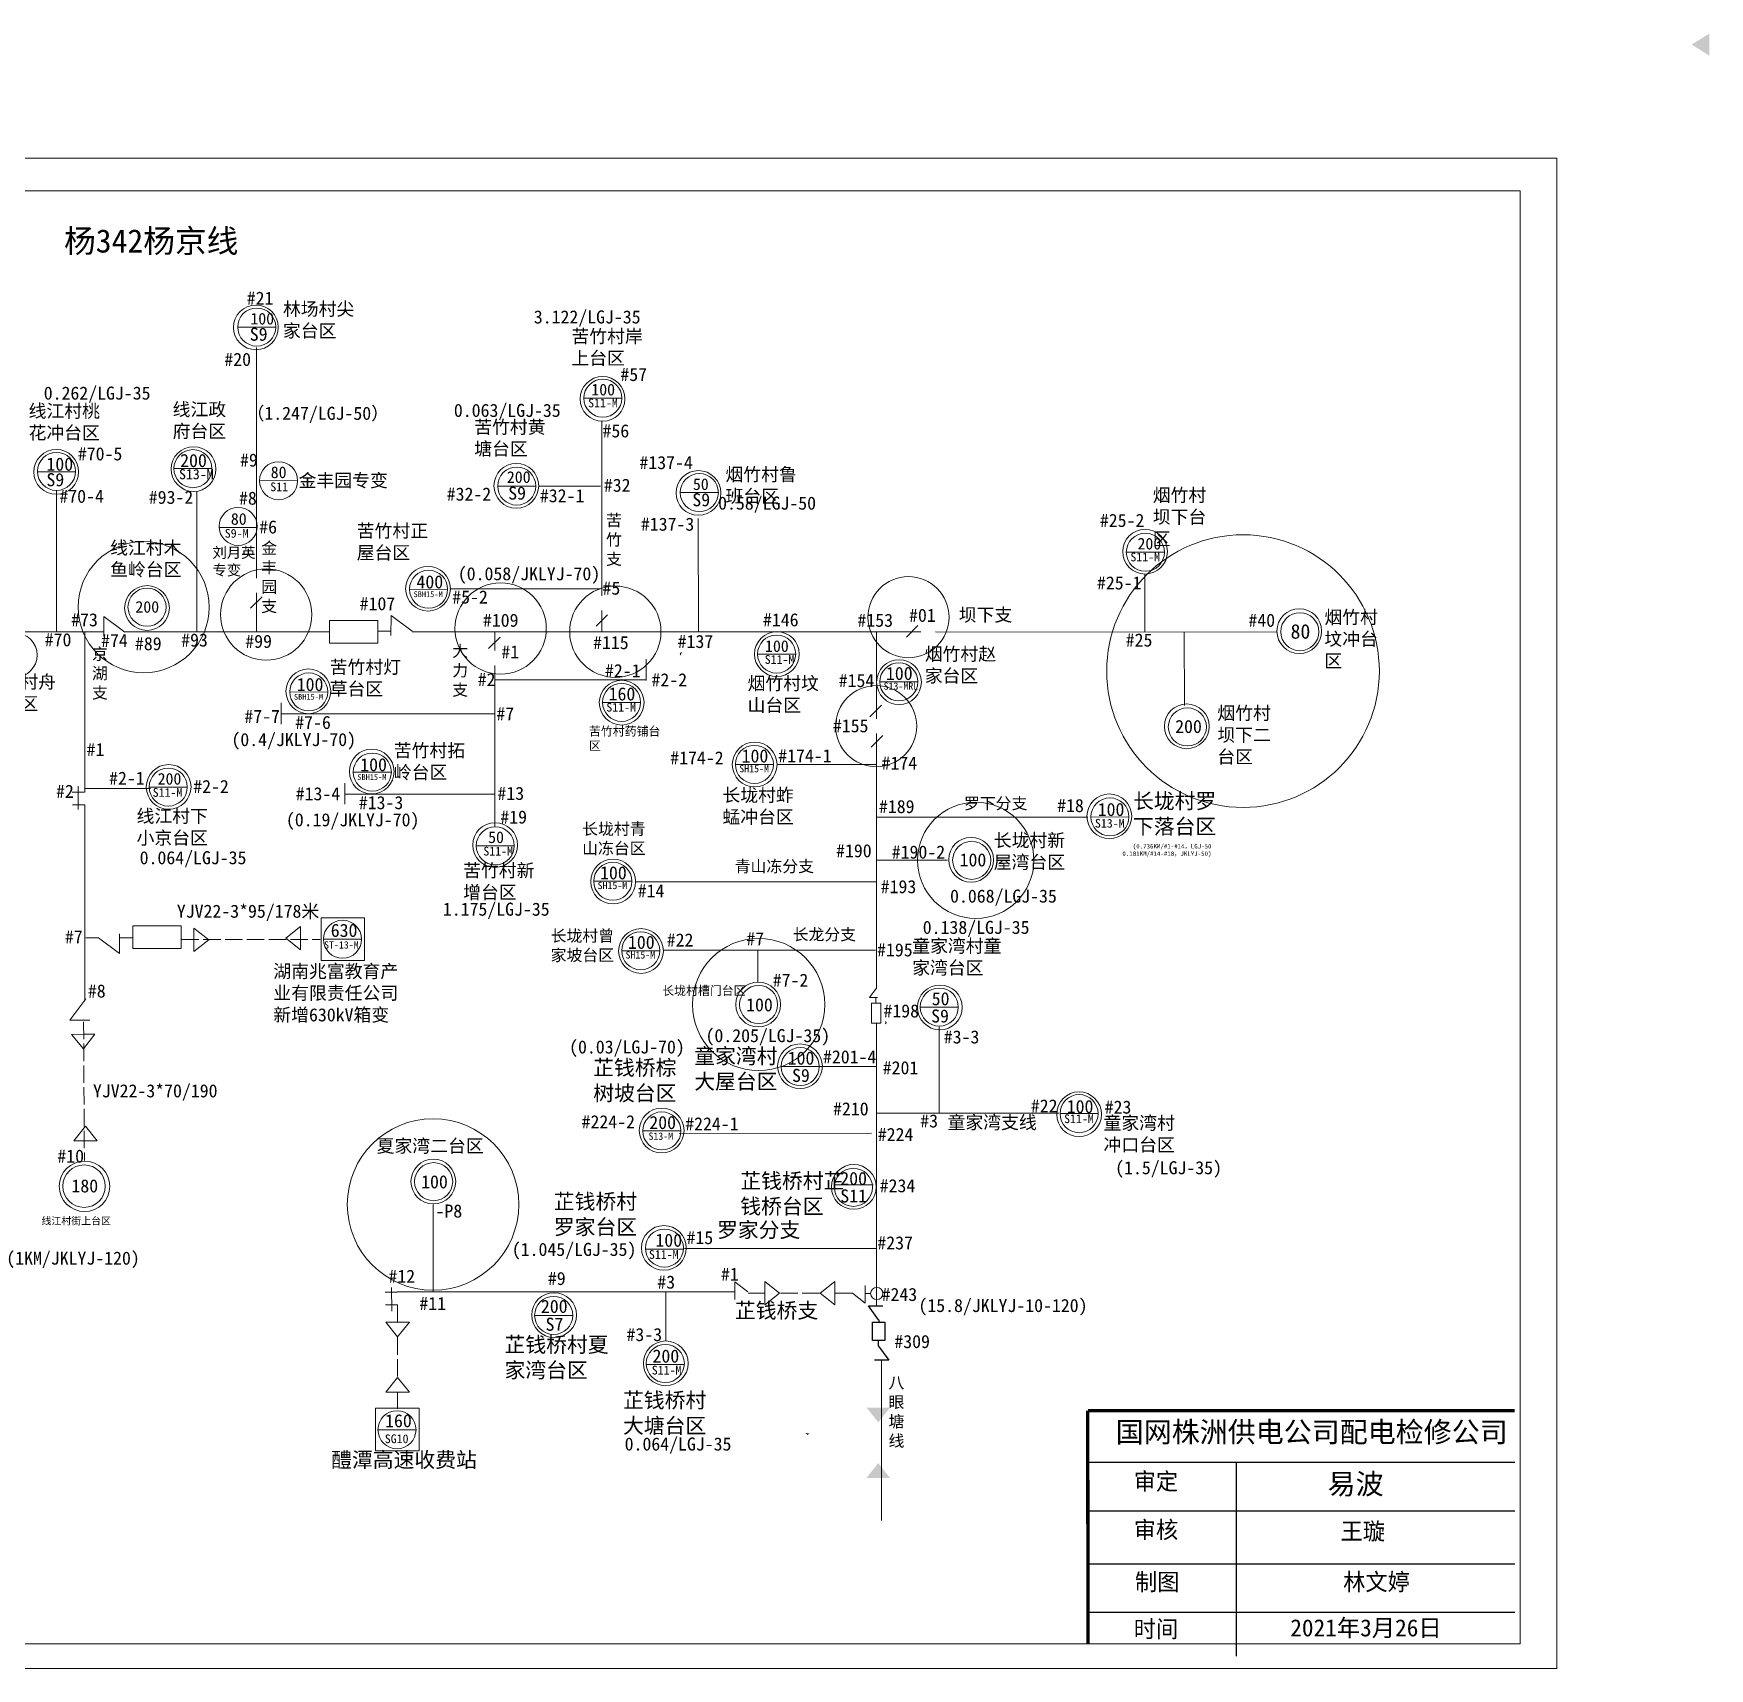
# Model space of a CAD drawing. Header units: millimetres. Extents: x 99 to 7319, y 9 to 3082.
# Drawn here: x 733 to 1886, y 9 to 1134 of the extents above; entities that cross this region are included whole.
import ezdxf

# ---------------------------------------------------------------- set-up
doc = ezdxf.new("R2010")
doc.units = ezdxf.units.MM
doc.header["$MEASUREMENT"] = 0
doc.linetypes.add('ACAD_ISO02W100', pattern=[15, 12, -3])
doc.layers.add('图层2', color=7, linetype='Continuous', lineweight=20)
doc.layers.add('边框层', color=7, linetype='Continuous', lineweight=30)
doc.styles.add('_txtstyle_10.00_0_0', font='simsun.ttc', dxfattribs={"height": 10})
doc.styles.add('_txtstyle_6.00_0_0', font='simsun.ttc', dxfattribs={"height": 6})
doc.styles.add('_txtstyle_8.00_0_0', font='simsun.ttc', dxfattribs={"height": 8})
doc.styles.add('_txtstyle_9.00_0_0', font='simsun.ttc', dxfattribs={"height": 9})
doc.styles.add('_txtstyle_900.00_0_0900', font='simsun.ttc', dxfattribs={"height": 900})
doc.styles.add('仿宋_txtstyle_6.00_0_0', font='simsun.ttc', dxfattribs={"height": 6})
doc.styles.add('字体', font='simkai_0.ttf', dxfattribs={"height": 2.5})

msp = doc.modelspace()

# ---------------------------------------------------------------- hatches: boundary and pattern name
at = {"linetype": 'ACAD_ISO02W100'}
msp.add_hatch(color=256, dxfattribs=at).paths.add_polyline_path([(1886.1, 1119), (1873.9, 1126.7), (1886.1, 1134.3)])
at = {"layer": '图层2'}
h = msp.add_hatch(color=7, dxfattribs=at)
h.set_gradient(color1=(0, 0, 26), color2=(0, 0, 0), one_color=1)
h.paths.add_polyline_path([(1177.6, 707.8), (1178.4, 706.1), (1179, 708.9)])
h = msp.add_hatch(color=7, dxfattribs=at)
h.set_gradient(color1=(0, 0, 26), color2=(0, 0, 0), one_color=1)
h.paths.add_polyline_path([(1320.1, 453.5), (1319.3, 455.2), (1318.8, 452.4)])
for points in [[(1306.2, 188.8), (1314.2, 178.7), (1322.3, 188.8), (1314.2, 188.8)], [(1306.2, 140.5), (1314.2, 140.5), (1322.3, 140.5), (1314.2, 150.7)]]:
    msp.add_hatch(color=7, dxfattribs=at).paths.add_polyline_path(points)
h = msp.add_hatch(color=7, dxfattribs=at)
h.set_gradient(color1=(0, 0, 26), color2=(0, 0, 0), one_color=1)
h.paths.add_polyline_path([(1265.3, 170.1), (1267, 170.9), (1264.2, 171.4)])

# ---------------------------------------------------------------- linework, layer by layer
at = {"color": 1}
for p, q in [((1314.5, 249.2), (1307.4, 258.9)), ((1307.4, 258.9), (1317.4, 258.9)), ((1314.6, 249.2), (1314.6, 247.6)), ((1314.5, 231.2), (1314.5, 234.9)), ((1314.5, 231.2), (1321.6, 221.4)), ((1321.6, 221.5), (1311.6, 221.5))]:
    msp.add_line(p, q, dxfattribs=at)
at = {"linetype": 'Continuous'}
for p, q in [((1458.5, 151.3), (1752.1, 151.3)), ((1560.4, 151.3), (1560.4, 17.9)), ((1458.5, 117.9), (1752.1, 117.9)), ((1458.5, 81.4), (1752.1, 81.4)), ((1458.5, 48), (1752.1, 48))]:
    msp.add_line(p, q, dxfattribs=at)
at = {"color": 1}
msp.add_lwpolyline([(1318.8, 247.6), (1318.8, 235), (1310.3, 235), (1310.3, 247.6)], close=True, dxfattribs=at)
at = {"linetype": 'Continuous', "const_width": 2.35}
for points in [[(1458.3, 186.7), (1458.6, 26.1)], [(1458.5, 186.7), (1752.1, 186.7)]]:
    msp.add_lwpolyline(points, dxfattribs=at)
at = {"layer": '图层2'}
for p, q in [((899.7, 932.3), (873.6, 932.3)), ((873.6, 932.3), (886.6, 932.3)), ((886.6, 932.3), (899.7, 932.3)), ((1137.8, 883.4), (1111.6, 883.4)), ((1124.7, 883.4), (1137.8, 883.4)), ((1124, 867.5), (1124.1, 747.5)), ((735.4, 832.7), (761.5, 832.7)), ((855.8, 834.9), (829.6, 834.9)), ((842.7, 834.9), (855.8, 834.9)), ((888.5, 826.6), (914.7, 826.7)), ((901.6, 826.6), (901.6, 826.6)), ((901.6, 826.6), (901.6, 826.6)), ((1078.6, 822.9), (1052.4, 822.9)), ((1065.5, 822.9), (1078.6, 822.9)), ((1080.8, 822.9), (1123.2, 822.9)), ((1204.2, 818.4), (1178, 818.4)), ((1178, 818.4), (1191.1, 818.4)), ((1191.1, 818.4), (1204.2, 818.4)), ((1190.5, 722.5), (1190.4, 800.6)), ((861, 794.5), (887.2, 794.5)), ((874.1, 794.5), (874.1, 794.5)), ((874.1, 794.5), (874.1, 794.5)), ((1511.1, 777.4), (1484.9, 777.4)), ((1498, 777.4), (1511.1, 777.4)), ((991.7, 751.8), (1017.9, 751.9)), ((1004.8, 751.9), (1004.8, 751.9)), ((1004.8, 751.9), (1004.8, 751.9)), ((1019.5, 752.1), (1122.8, 752.1)), ((781.3, 719.5), (781.3, 733.1)), ((781.3, 733.1), (795.8, 722.3)), ((978.9, 720.2), (979, 733.9)), ((979, 733.9), (993.5, 723)), ((613.6, 722.6), (781.3, 722.6)), ((795.3, 722.6), (864.3, 722.6)), ((970, 723.1), (978.9, 723.1)), ((1604.3, 722.7), (1604.3, 722.7)), ((1604.3, 722.7), (1604.3, 722.7)), ((1154.5, 689.2), (1154.5, 703.8)), ((1244.3, 707.3), (1231.2, 707.3)), ((1231.2, 707.3), (1257.4, 707.3)), ((1050.4, 588.7), (1050.3, 699.5)), ((909.3, 681.2), (935.5, 681.3)), ((922.4, 681.3), (922.4, 681.3)), ((922.4, 681.3), (922.4, 681.3)), ((1050.7, 689.5), (1154, 689.5)), ((1341.5, 688.2), (1315.3, 688.2)), ((1328.4, 688.2), (1341.5, 688.2)), ((903.5, 659.1), (903.5, 673.7)), ((1150.7, 674.1), (1124.5, 674.1)), ((1137.6, 674.1), (1150.7, 674.1)), ((903.5, 666.1), (1050.3, 666.1)), ((1526.9, 657.2), (1526.9, 657.2)), ((1526.9, 657.2), (1526.9, 657.2)), ((953, 626.1), (979.2, 626.1)), ((966.1, 626.1), (966.1, 626.1)), ((966.1, 626.1), (966.1, 626.1)), ((1242.1, 631.4), (1216, 631.4)), ((1229, 631.4), (1242.1, 631.4)), ((768, 612.3), (759.6, 612.3)), ((763.7, 616.5), (763.7, 600.4)), ((825.7, 615.8), (812.6, 615.8)), ((812.6, 615.8), (838.8, 615.8)), ((838.8, 615.8), (825.7, 615.8)), ((947.1, 604), (947.1, 618.5)), ((768.2, 603.5), (759.9, 603.5)), ((947.2, 610.9), (1050.4, 610.9)), ((1312.9, 595.1), (1458.5, 595.1)), ((1460.5, 595.2), (1486.7, 595.3)), ((1473.6, 595.3), (1473.6, 595.3)), ((1473.6, 595.3), (1473.6, 595.3)), ((1050.7, 575.4), (1037.6, 575.4)), ((1037.6, 575.4), (1063.8, 575.4)), ((1378.5, 565.4), (1378.5, 565.4)), ((1378.5, 565.4), (1378.5, 565.4)), ((1144.7, 551), (1118.5, 551)), ((1131.6, 551), (1144.7, 551)), ((916.8, 519.9), (906.6, 511.8)), ((916.8, 511.8), (916.8, 519.9)), ((777.9, 512), (768.9, 512)), ((792.2, 501.3), (777.7, 512.1)), ((792.2, 514.9), (792.2, 501.3)), ((801.2, 512), (792.2, 512)), ((843.4, 510.7), (843.4, 518.7)), ((843.4, 518.7), (853.6, 510.7)), ((843.4, 510.7), (843.4, 502.6)), ((853.6, 510.7), (843.4, 502.6)), ((906.6, 511.8), (916.8, 503.8)), ((916.8, 511.8), (916.8, 503.8)), ((1163.9, 503.2), (1137.7, 503.2)), ((1150.8, 503.2), (1163.9, 503.2)), ((1166.7, 503.5), (1312.3, 503.5)), ((1308.2, 471), (1312.7, 477.1)), ((758.1, 455.4), (768.9, 470)), ((1313.8, 471), (1308.2, 471)), ((1312.6, 467.3), (1312.6, 471)), ((1356.2, 464.4), (1343.1, 464.4)), ((1343.1, 464.4), (1369.3, 464.4)), ((771.7, 455.4), (758.1, 455.4)), ((767.3, 445.7), (759.2, 445.6)), ((767.3, 435.6), (759.2, 445.6)), ((767.3, 445.7), (775.3, 445.7)), ((775.3, 445.7), (767.3, 435.6)), ((1260.5, 423.5), (1247.4, 423.5)), ((1247.4, 423.5), (1273.6, 423.5)), ((1273.6, 423.5), (1313, 423.5)), ((768.8, 382.5), (760.8, 372.3)), ((776.9, 372.4), (768.8, 382.5)), ((1452.4, 391.1), (1439.3, 391.1)), ((1439.3, 391.1), (1465.6, 391.1)), ((768.8, 372.4), (760.8, 372.3)), ((768.8, 372.4), (776.9, 372.4)), ((1165.3, 379.2), (1152.2, 379.2)), ((1152.2, 379.2), (1178.4, 379.2)), ((1177.3, 377.5), (1309.6, 377.6)), ((1297.7, 342.1), (1284.6, 342.1)), ((1284.6, 342.1), (1310.8, 342.1)), ((974.9, 268.3), (983.3, 268.3)), ((1215.6, 263.2), (1215.6, 275.3)), ((1305.3, 272.8), (1305.3, 260.7)), ((975.1, 259.5), (983.5, 259.5)), ((1090.9, 252.3), (1077.8, 252.3)), ((1077.8, 252.3), (1104, 252.3)), ((1104, 252.3), (1090.9, 252.3)), ((996.2, 173.6), (970, 173.6)), ((983.1, 173.6), (996.2, 173.6))]:
    msp.add_line(p, q, dxfattribs=at)
at = {"layer": '图层2', "color": 7}
for p, q in [((886.4, 918.3), (886.4, 759.6)), ((748.8, 819.9), (748.8, 722.6)), ((845.3, 722.8), (845.3, 819.2)), ((1497.6, 722.6), (1497.6, 762.1)), ((766.5, 722.6), (781.3, 722.6)), ((768.3, 612.4), (768.3, 722.6)), ((795.3, 722.6), (936.6, 722.6)), ((993.5, 722.6), (1343.4, 722.6)), ((1313.1, 722.6), (1313.1, 662.7)), ((1313.1, 631.4), (1245.1, 631.4)), ((813.4, 614.9), (768.3, 614.9)), ((768.3, 469.1), (768.3, 603.6)), ((1312.7, 565.4), (1361.8, 565.4)), ((1312.7, 550.5), (1147.4, 550.5)), ((1231.4, 503.7), (1231.4, 481.5)), ((1231.9, 466.2), (1231.9, 466.2)), ((1312.9, 453.1), (1313, 258.9)), ((1356.2, 391.5), (1356.2, 450.8)), ((1438.5, 391.5), (1313, 391.5)), ((1008.3, 344.3), (1008.3, 344.3)), ((1180.2, 297.9), (1154, 297.9)), ((1167.1, 297.9), (1180.2, 297.9)), ((1180.8, 298.2), (1313, 298.2)), ((979.5, 255.3), (979.4, 271.4)), ((1215.6, 268.5), (983.2, 268.5)), ((1168.1, 268.5), (1168.1, 235)), ((1224.5, 268.4), (1215.6, 275.4)), ((1236.1, 267.5), (1224.8, 267.5)), ((1236.1, 267.5), (1236.1, 275.6)), ((1236.1, 275.6), (1246.3, 267.5)), ((1236.1, 267.5), (1236.1, 259.5)), ((1246.3, 267.5), (1236.1, 259.5)), ((1284.4, 275.6), (1274.3, 267.5)), ((1274.3, 267.5), (1284.4, 259.5)), ((1284.4, 267.5), (1284.4, 275.6)), ((1284.4, 267.5), (1284.4, 259.5)), ((1284.4, 267.5), (1296.4, 267.5)), ((1296.4, 267.6), (1305.3, 260.6)), ((1308.9, 267.3), (1305.4, 267.3)), ((983.5, 247.7), (983.5, 259.6)), ((983.5, 247.7), (975.5, 247.7)), ((975.5, 247.7), (983.5, 237.5)), ((983.5, 247.7), (991.6, 247.7)), ((983.5, 237.5), (991.6, 247.7)), ((975.5, 199.4), (983.5, 209.5)), ((983.5, 209.5), (991.6, 199.4)), ((983.5, 199.4), (975.5, 199.4)), ((983.5, 199.4), (991.6, 199.4)), ((983.5, 199.4), (983.5, 188))]:
    msp.add_line(p, q, dxfattribs=at)
at = {"layer": '图层2', "color": 7, "linetype": 'Continuous', "lineweight": 0, "ltscale": 2.734611}
for p, q in [((882.4, 738.8), (890.3, 746.7)), ((1120.1, 726.5), (1128, 734.4)), ((1333.6, 718.9), (1341.5, 726.9)), ((1046, 711.1), (1054, 719)), ((1308.5, 664.2), (1316.4, 672.1)), ((1309.4, 643.3), (1317.3, 651.2))]:
    msp.add_line(p, q, dxfattribs=at)
at = {"layer": '图层2', "color": 7, "linetype": 'Continuous', "lineweight": 0, "ltscale": 0.754884}
msp.add_line((886.4, 749.5), (886.4, 722.6), dxfattribs=at)
at = {"layer": '图层2', "color": 7, "linetype": 'Continuous', "lineweight": 0, "ltscale": 1.88815}
msp.add_line((1124.1, 737.2), (1124.1, 722.6), dxfattribs=at)
at = {"layer": '图层2', "color": 7, "linetype": 'Continuous', "lineweight": 0, "ltscale": 0.924771}
msp.add_line((1050.3, 709.7), (1050.3, 722.6), dxfattribs=at)
at = {"layer": '图层2', "color": 7, "linetype": 'Continuous', "lineweight": 0, "ltscale": 0.449886}
msp.add_line((1353.5, 722.6), (1588.2, 722.5), dxfattribs=at)
at = {"layer": '图层2', "color": 7, "linetype": 'Continuous', "lineweight": 0, "ltscale": 1.928525}
msp.add_line((1524.7, 722.5), (1524.9, 672), dxfattribs=at)
at = {"layer": '图层2', "color": 7, "linetype": 'Continuous', "lineweight": 0, "ltscale": 0.482612}
msp.add_line((1313.1, 652.6), (1312.9, 477.3), dxfattribs=at)
at = {"layer": '图层2', "linetype": 'ACAD_ISO02W100'}
for p, q in [((834.8, 510.9), (930.3, 510.9)), ((767.5, 454.3), (768, 358.8))]:
    msp.add_line(p, q, dxfattribs=at)
at = {"layer": '图层2', "color": 0}
for p, q in [((958.7, 511.1), (932.5, 511.1)), ((945.6, 511.1), (958.7, 511.1)), ((1180.8, 218.6), (1154.6, 218.6)), ((1167.7, 218.6), (1180.8, 218.6))]:
    msp.add_line(p, q, dxfattribs=at)
at = {"layer": '图层2', "color": 7, "linetype": 'Continuous', "lineweight": 0, "ltscale": 3.353138}
msp.add_line((1007.9, 268.6), (1007.9, 328.6), dxfattribs=at)
at = {"layer": '图层2', "color": 7, "linetype": 'ACAD_ISO02W100'}
for p, q in [((1246.9, 267.5), (1274.3, 267.5)), ((983.5, 210.2), (983.5, 237.5))]:
    msp.add_line(p, q, dxfattribs=at)
at = {"layer": '图层2', "color": 1}
msp.add_line((1316.4, 111.1), (1316.4, 221.3), dxfattribs=at)
at = {"layer": '图层2'}
for points in [[(98.7, 1048.5), (1781.2, 1048.5), (1781.2, 9.3), (98.7, 9.3)], [(1755.8, 26.2), (121.3, 26.2), (121.3, 1026), (1755.8, 1026)], [(936.6, 730.5), (969.9, 730.5), (969.9, 714.8), (936.6, 714.8)], [(834.6, 504.7), (801.3, 504.7), (801.3, 520.3), (834.6, 520.3)], [(1309.6, 453.3), (1309.6, 467.2), (1316.1, 467.2), (1316.1, 453.3)], [(968.4, 188.4), (998.3, 188.4), (998.3, 159), (968.4, 159)]]:
    msp.add_lwpolyline(points, close=True, dxfattribs=at)
at = {"layer": '图层2', "color": 0}
msp.add_lwpolyline([(931, 525.8), (960.8, 525.8), (960.8, 496.5), (931, 496.5)], close=True, dxfattribs=at)
at = {"layer": '图层2'}
for centre, radius in [((886, 932.1), 15.4), ((886.6, 932.3), 13.1), ((1124.5, 882.9), 15.4), ((1124.7, 883.4), 13.1), ((748.6, 832.7), 15.4), ((748.8, 833), 13.1), ((843.1, 834.6), 15.4), ((842.7, 834.9), 13.1), ((901.6, 826.6), 13.1), ((1065.2, 823.1), 15.4), ((1065.5, 822.9), 13.1), ((1190.5, 818.2), 15.4), ((1191.1, 818.4), 13.1), ((873.8, 795.2), 13.1), ((1498, 777.4), 13.1), ((1004.4, 752.3), 15.4), ((1004.8, 751.9), 13.1), ((1603.9, 723.1), 15.4), ((1604.3, 722.7), 13.1), ((720.1, 706.6), 15.4), ((1244.5, 707.3), 15.4), ((1244.3, 707.3), 13.1), ((1328.5, 688), 15.4), ((922.1, 681.7), 15.4), ((922.4, 681.3), 13.1), ((1328.4, 688.2), 13.1), ((1137.7, 673.9), 15.4), ((1137.6, 674.1), 13.1), ((1526.5, 657.6), 15.4), ((1526.9, 657.2), 13.1), ((1229.2, 631.3), 15.4), ((965.7, 626.5), 15.4), ((966.1, 626.1), 13.1), ((1229, 631.4), 13.1), ((826, 615.9), 15.4), ((825.7, 615.8), 13.1), ((1473.2, 595.7), 15.4), ((1473.6, 595.3), 13.1), ((1050.6, 575.9), 15.4), ((1050.7, 575.4), 13.1), ((1378.1, 565.8), 15.4), ((1378.5, 565.4), 13.1), ((1131.8, 550.8), 15.4), ((1131.6, 551), 13.1), ((1151, 503), 15.4), ((1150.8, 503.2), 13.1), ((1356.6, 464.2), 15.4), ((1356.2, 464.4), 13.1), ((1260.4, 423.7), 15.4), ((1260.5, 423.5), 13.1), ((1452.4, 390.7), 15.4), ((1452.4, 391.1), 13.1), ((1165.2, 379.5), 15.4), ((1165.3, 379.2), 13.1), ((768.1, 341.1), 17.4), ((767.8, 341.2), 14.6), ((1297.4, 340.7), 15.4), ((1297.1, 340.4), 13.1), ((983.1, 173.6), 13.1)]:
    msp.add_circle(centre, radius, dxfattribs=at)
at = {"layer": '图层2', "color": 12, "linetype": 'Continuous', "lineweight": 0, "ltscale": 3.036944, "true_color": 0xc00000}
msp.add_circle((808.8, 739.6), 45.1, dxfattribs=at)
at = {"layer": '图层2', "color": 12, "linetype": 'Continuous', "lineweight": 0, "ltscale": 3.375827, "true_color": 0xc00000}
msp.add_circle((1565.2, 695.6), 93.8, dxfattribs=at)
at = {"layer": '图层2', "color": 7}
for centre, radius in [((1497.8, 777.8), 15.4), ((811.1, 739), 15.4), ((811.1, 739.6), 13.1), ((1231.6, 466.2), 15.4), ((1231.9, 466.2), 13.1), ((1008.1, 344.4), 15.4), ((1008.3, 344.3), 13.1), ((1166.7, 298.7), 15.4), ((1167.1, 298.6), 13.1), ((1091.2, 252.5), 15.4), ((1090.9, 252.3), 13.1), ((1313.2, 267.3), 4.28)]:
    msp.add_circle(centre, radius, dxfattribs=at)
at = {"layer": '图层2', "color": 12, "linetype": 'Continuous', "lineweight": 0, "ltscale": 1.551714, "true_color": 0xc00000}
for centre in [(893.1, 734.5), (1054.4, 724.9), (1133.3, 722.7)]:
    msp.add_circle(centre, 31.4, dxfattribs=at)
at = {"layer": '图层2', "color": 12, "linetype": 'Continuous', "lineweight": 0, "ltscale": 2.172833, "true_color": 0xc00000}
for centre in [(1335, 732.7), (1312.8, 657.7)]:
    msp.add_circle(centre, 27.9, dxfattribs=at)
at = {"layer": '图层2', "color": 12, "linetype": 'Continuous', "lineweight": 0, "ltscale": 2.410824, "true_color": 0xc00000}
for centre, radius in [((1381.3, 565.4), 40), ((1231.9, 466.2), 45.5)]:
    msp.add_circle(centre, radius, dxfattribs=at)
at = {"layer": '图层2', "color": 0}
for centre, radius in [((945.6, 511.1), 13.1), ((1168, 219.3), 15.4), ((1167.7, 219.2), 13.1)]:
    msp.add_circle(centre, radius, dxfattribs=at)
at = {"layer": '图层2', "color": 12, "linetype": 'Continuous', "lineweight": 0, "ltscale": 4.10776, "true_color": 0xc00000}
msp.add_circle((1007.9, 328.6), 59, dxfattribs=at)

# ---------------------------------------------------------------- texts
at = {"attachment_point": 1}
for s, insert, char_height, width in [('{\\fNSimSun|b0|i0|c134|p49;长垅村蚱蜢冲台区}', (1207, 614.8), 9, 52.719), ('{\\fNSimSun|b0|i0|c134|p49;长垅村青山冻台区}', (1110.5, 591), 8, 46.185), ('{\\fNSimSun|b0|i0|c134|p49; 青山冻分支}', (1210, 565.3), 8, 430.251), ('{\\fNSimSun|b0|i0|c134|p49;长垅村曾家坡台区}', (1088.8, 517.5), 8, 49.501)]:
    msp.add_mtext(s, dxfattribs=dict(at, insert=insert, char_height=char_height, width=width))
at = {"color": 0, "insert": (898, 493.6), "char_height": 9, "width": 93.334, "attachment_point": 1}
msp.add_mtext('{\\fSimSun|b0|i0|c134|p54;湖南兆富教育产业有限责任公司新增630kV箱变}', dxfattribs=at)
at = {"color": 7, "linetype": 'Continuous', "true_color": 0xffffff, "char_height": 14.124, "attachment_point": 1, "style": '字体'}
for s, insert, width in [('国网株洲供电公司配电检修公司', (1477.6, 179.1), 386.136), ('{\\fSimSun|b0|i0|c134|p2;易波}', (1623.4, 143.4), 110.456)]:
    msp.add_mtext(s, dxfattribs=dict(at, insert=insert, width=width))
at = {"linetype": 'Continuous', "char_height": 11.77, "width": 110.456, "attachment_point": 1}
for s, insert in [('审定', (1490, 144)), ('审核', (1490, 110.7)), ('制图', (1490.8, 74.8)), ('林文婷', (1634.1, 74.8)), ('时间', (1490, 42.4))]:
    msp.add_mtext(s, dxfattribs=dict(at, insert=insert))
at = {"color": 7, "linetype": 'Continuous', "true_color": 0xffffff, "char_height": 11.77, "attachment_point": 1}
for s, insert, width in [('王璇', (1632.3, 109.7), 110.456), ('{\\fSimSun|b0|i0|c0|p2;202\\fSimSun|b0|i0|c134|p2;1年3月26日}', (1597.7, 43.2), 127.731)]:
    msp.add_mtext(s, dxfattribs=dict(at, insert=insert, width=width))
at = {"layer": '图层2', "attachment_point": 1}
for s, insert, char_height, width in [('{\\f@SimSun|b0|i0|c134|p2;#21}', (879.7, 956.7), 9, 16.155), ('{\\f@SimSun|b0|i0|c134|p2;#20}', (864.3, 914.6), 9, 16.155), ('{\\f@SimSun|b0|i0|c134|p2;#57}', (1136.8, 904.2), 9, 16.155), ('{\\f@SimSun|b0|i0|c134|p2;#56}', (1124.5, 865.4), 9, 16.155), ('{\\f@SimSun|b0|i0|c134|p2;#9}', (875.1, 845.3), 9, 16.155), ('{\\f@SimSun|b0|i0|c134|p2;#137-4}', (1149.9, 843.6), 9, 16.155), ('{\\f@SimSun|b0|i0|c134|p2;#93-2}', (812.3, 819.7), 9, 16.155), ('{\\f@SimSun|b0|i0|c134|p2;\\C256;#8}', (874.4, 819.1), 9, 16.155), ('{\\f@SimSun|b0|i0|c134|p2;#32-2}', (1017.3, 821.9), 9, 16.155), ('{\\f@SimSun|b0|i0|c134|p2;#32-1}', (1081.4, 820.8), 9, 16.155), ('{\\f@SimSun|b0|i0|c134|p2;#32}', (1125.4, 828), 9, 16.155), ('{\\f@SimSun|b0|i0|c134|p2;#6}', (888.3, 799.3), 9, 16.155), ('{\\f@SimSun|b0|i0|c134|p2;#137-3}', (1150.9, 801.2), 9, 16.155), ('{\\f@SimSun|b0|i0|c134|p2;#25-2}', (1466.7, 803.8), 9, 16.155), ('{\\f@SimSun|b0|i0|c134|p2;#5-2}', (1021.1, 751.1), 9, 16.155), ('{\\f@SimSun|b0|i0|c134|p2;#5}', (1124.5, 757.2), 9, 16.155), ('{\\f@SimSun|b0|i0|c134|p2;#25-1}', (1464.7, 760.8), 9, 16.155), ('{\\f@SimSun|b0|i0|c134|p2;#107}', (957.4, 746.5), 9, 16.155), ('{\\f@SimSun|b0|i0|c134|p2;#109}', (1042.2, 735.1), 9, 16.155), ('{\\f@SimSun|b0|i0|c134|p2;#146}', (1234.9, 735.4), 9, 16.155), ('{\\f@SimSun|b0|i0|c134|p2;#93}', (834.6, 721.5), 9, 16.155), ('{\\f@SimSun|b0|i0|c134|p2;#115}', (1118, 719.7), 9, 16.155), ('{\\f@SimSun|b0|i0|c134|p2;#137}', (1176.2, 720.5), 9, 16.155), ('{\\f@SimSun|b0|i0|c134|p2;#25}', (1484.5, 721.5), 9, 16.155), ('{\\f@SimSun|b0|i0|c134|p2;#2}', (1038.6, 694.3), 9, 16.155), ('{\\f@SimSun|b0|i0|c134|p2;#2-1}', (1126.2, 700.4), 9, 16.155), ('{\\f@SimSun|b0|i0|c134|p2;#2-2}', (1158.2, 694.1), 9, 16.155), ('{\\f@SimSun|b0|i0|c134|p2;#154}', (1287, 693.6), 9, 27.52), ('{\\f@SimSun|b0|i0|c134|p2;#7-7}', (878.1, 669), 9, 16.155), ('{\\f@SimSun|b0|i0|c134|p2;#7}', (1051.5, 670.8), 9, 16.155), ('{\\f@SimSun|b0|i0|c134|p2;#7-6}', (913.1, 664.8), 9, 16.155), ('{\\f@SimSun|b0|i0|c134|p2;#174-2}', (1171.1, 640.4), 9, 27.52), ('{\\f@SimSun|b0|i0|c134|p2;#174-1}', (1245.4, 641.9), 9, 27.52), ('{\\f@SimSun|b0|i0|c134|p2;#174}', (1316.5, 636.8), 9, 27.52), ('{\\f@SimSun|b0|i0|c134|p2;#2-1}', (785, 626.4), 9, 16.155), ('{\\f@SimSun|b0|i0|c134|p2;#2}', (748.5, 617.4), 9, 16.155), ('{\\f@SimSun|b0|i0|c134|p2;#2-2}', (842.9, 620.7), 9, 16.155), ('{\\f@SimSun|b0|i0|c134|p2;#13-4}', (913.4, 615.7), 9, 16.155), ('{\\f@SimSun|b0|i0|c134|p2;#13}', (1052.2, 616), 9, 16.155), ('{\\f@SimSun|b0|i0|c134|p2;#13-3}', (956.8, 609.6), 9, 16.155), ('{\\f@SimSun|b0|i0|c134|p2;#189}', (1314.7, 606.9), 9, 27.52), ('{\\f@SimSun|b0|i0|c134|p2;#18}', (1437.3, 607.6), 9, 27.52), ('{\\f@SimSun|b0|i0|c134|p2;#19}', (1054.2, 599.7), 9, 16.155), ('{\\f@SimSun|b0|i0|c134|p2;#190}', (1285.2, 576.5), 9, 27.52), ('{\\f@SimSun|b0|i0|c134|p2;#190-2}', (1323.5, 575.6), 9, 27.52), ('{\\f@SimSun|b0|i0|c134|p2;#14}', (1148.7, 548.9), 9, 27.52), ('{\\f@SimSun|b0|i0|c134|p2;#193}', (1315.9, 551.8), 9, 27.52), ('{\\f@SimSun|b0|i0|c134|p2;#7}', (754.6, 517.2), 9, 16.155), ('{\\f@SimSun|b0|i0|c134|p2;#22}', (1168.7, 515.1), 9, 27.52), ('{\\f@SimSun|b0|i0|c134|p2;#8}', (770.4, 480), 9, 16.155), ('{\\f@SimSun|b0|i0|c134|p2;#10}', (749.4, 366.4), 9, 16.155), ('{\\f@SimSun|b0|i0|c134|p2;180}', (759.1, 345.9), 9, 16.155), ('{\\fSimSun|b0|i0|c134|p2;线江村街上台区}', (738.5, 319.8), 5, 89.61)]:
    msp.add_mtext(s, dxfattribs=dict(at, insert=insert, char_height=char_height, width=width))
at = {"layer": '图层2', "color": 7, "char_height": 9, "attachment_point": 1}
for s, insert, width in [('{\\f@SimSun|b0|i0|c134|p2;#70-5}', (763.5, 849.6), 16.155), ('{\\f@SimSun|b0|i0|c134|p2;\\C256;#70-4}', (750.8, 820.4), 16.155), ('{\\f@SimSun|b0|i0|c134|p2;#73}', (758.9, 735.4), 16.155), ('{\\f@SimSun|b0|i0|c134|p2;#153}', (1299.9, 735.1), 27.52), ('{\\f@SimSun|b0|i0|c134|p2;#70}', (740.7, 721.7), 16.155), ('{\\f@SimSun|b0|i0|c134|p2;#74}', (779.5, 721.1), 16.155), ('{\\f@SimSun|b0|i0|c134|p2;#89}', (802.8, 719), 16.155), ('{\\f@SimSun|b0|i0|c134|p2;#99}', (878.7, 720.6), 16.155), ('{\\f@SimSun|b0|i0|c134|p2;#1}', (769.5, 646.1), 16.155)]:
    msp.add_mtext(s, dxfattribs=dict(at, insert=insert, width=width))
at = {"layer": '图层2', "char_height": 9, "attachment_point": 1, "style": '_txtstyle_9.00_0_0'}
for s, insert, width in [('{\\f@SimSun|b0|i0|c134|p2;#01}', (1335.4, 738.5), 16.155), ('{\\f@SimSun|b0|i0|c134|p2;#1}', (1054.9, 713.3), 16.155), ('{\\f@SimSun|b0|i0|c134|p2;#155}', (1283, 662.5), 27.52)]:
    msp.add_mtext(s, dxfattribs=dict(at, insert=insert, width=width))
at = {"layer": '图层2', "color": 7, "linetype": 'Continuous', "lineweight": 0, "ltscale": 1.928525, "insert": (1568.9, 735.1), "char_height": 9, "attachment_point": 1, "style": '_txtstyle_900.00_0_0900'}
msp.add_mtext('#40', dxfattribs=at)
at = {"layer": '图层2', "color": 7, "linetype": 'Continuous', "lineweight": 0, "ltscale": 2.464656, "insert": (969.1, 373.4), "char_height": 9, "attachment_point": 1, "style": '_txtstyle_900.00_0_0900'}
msp.add_mtext('夏家湾二台区', dxfattribs=at)
at = {"layer": '图层2', "color": 7, "linetype": 'Continuous', "lineweight": 0, "ltscale": 4.436381, "insert": (1009.6, 328.6), "char_height": 9, "attachment_point": 1, "style": '_txtstyle_900.00_0_0900'}
msp.add_mtext('-P8', dxfattribs=at)
at = {"layer": '边框层'}
for s, insert, char_height, width, attachment_point in [('{\\fSimSun|b0|i0|c134|p2;杨342杨京线}', (754, 999.6), 16, 161.578, 1), ('{\\fSimSun|b0|i0|c134|p2;林场村尖家台区}', (904.6, 949.3), 9, 49.569, 1), ('{\\fSimSun|b0|i0|c134|p2;100}', (882.2, 942.1), 8, 34.952, 1), ('{\\fSimSun|b0|i0|c134|p2;3.122/LGJ-35}', (1150.7, 943.8), 9, 82.002, 3), ('{\\fSimSun|b0|i0|c134|p2;S9}', (881.8, 931.9), 9, 34.952, 1), ('{\\fSimSun|b0|i0|c134|p2;苦竹村岸上台区}', (1103.1, 930.5), 9, 54.504, 1), ('{\\fSimSun|b0|i0|c134|p2;0.262/LGJ-35}', (813.5, 891.4), 9, 82.002, 3), ('{\\fSimSun|b0|i0|c134|p2;100}', (1116.8, 893.3), 8, 34.952, 1), ('{\\fSimSun|b0|i0|c134|p2;线江村桃花冲台区}', (729.6, 879.1), 9, 57.317, 1), ('{\\fSimSun|b0|i0|c134|p2;线江政府台区}', (828.7, 880.2), 9, 45.415, 1), ('{\\fSimSun|b0|i0|c134|p2;（1.247/LGJ-50）}', (977.6, 877.5), 9, 82.002, 3), ('{\\fSimSun|b0|i0|c134|p2;0.063/LGJ-35}', (1095.7, 879.5), 9, 82.002, 3), ('{\\fSimSun|b0|i0|c134|p2;S11-M}', (1114.6, 883.1), 6, 34.952, 1), ('{\\fSimSun|b0|i0|c134|p2;苦竹村黄塘台区}', (1036.2, 868.1), 9, 52.432, 1), ('{\\fSimSun|b0|i0|c134|p2;100}', (741.9, 842.5), 9, 34.952, 1), ('{\\fSimSun|b0|i0|c134|p2;200}', (833.9, 845), 9, 34.952, 1), ('{\\fSimSun|b0|i0|c134|p2;S9}', (741.9, 831.8), 9, 34.952, 1), ('{\\fSimSun|b0|i0|c134|p2;S13-M}', (833.1, 834.6), 7, 34.952, 1), ('{\\fSimSun|b0|i0|c134|p2;80}', (896.2, 836.4), 8, 34.952, 1), ('{\\fSimSun|b0|i0|c134|p2;200}', (1058.7, 833.1), 8, 34.952, 1), ('{\\fSimSun|b0|i0|c134|p2;烟竹村鲁班台区}', (1209.1, 835.5), 9, 49.569, 1), ('{\\fSimSun|b0|i0|c134|p2;S11}', (895.9, 825.4), 6, 34.952, 1), ('{\\fSimSun|b0|i0|c134|p2;S9}', (1059.6, 822.6), 9, 34.952, 1), ('{\\fSimSun|b0|i0|c134|p2;50}', (1186.7, 828.2), 8, 34.952, 1), ('{\\fSimSun|b0|i0|c134|p2;S9}', (1186.3, 818), 9, 34.952, 1), ('{\\fSimSun|b0|i0|c134|p2;0.58/LGJ-50}', (1271.4, 815.7), 9, 82.002, 3), ('{\\fSimSun|b0|i0|c134|p2;80}', (868.8, 804.3), 8, 34.952, 1), ('{\\fSimSun|b0|i0|c134|p2;苦竹村正屋台区}', (955.4, 796.6), 9, 49.654, 1), ('{\\fSimSun|b0|i0|c134|p2;苦竹支}', (1126.9, 803.4), 8, 17.372, 1), ('{\\fSimSun|b0|i0|c134|p2;\\C256;S9-M}', (864.6, 793.4), 6, 34.952, 1), ('{\\fSimSun|b0|i0|c134|p2;200}', (1492.6, 787.3), 8, 34.952, 1), ('{\\fSimSun|b0|i0|c134|p2;刘月英专变}', (856.1, 780.8), 7.25, 31.997, 1), ('{\\fSimSun|b0|i0|c134|p2;S11-M}', (1487.7, 777.1), 6, 34.952, 1), ('{\\fSimSun|b0|i0|c134|p2;400}', (996.5, 761.5), 9, 34.952, 1), ('{\\fSimSun|b0|i0|c134|p2;(0.058/JKLYJ-70)}', (1122.9, 767.1), 9, 60.654, 3), ('{\\fSimSun|b0|i0|c134|p2;SBH15-M}', (994.5, 750.5), 4, 34.952, 1), ('{\\fSimSun|b0|i0|c134|p2;坝下支}', (1369.6, 738.8), 9, 48.901, 1), ('{\\fSimSun|b0|i0|c134|p2;100}', (1236.3, 716.8), 8, 34.952, 1), ('{\\fSimSun|b0|i0|c134|p2;苦竹村灯草台区}', (936.8, 702.9), 9, 49.654, 1), ('{\\fSimSun|b0|i0|c134|p2;大力支}', (1021.1, 713.4), 8, 18.082, 1), ('{\\fSimSun|b0|i0|c134|p2;S11-M}', (1236.1, 706.6), 6, 34.952, 1), ('{\\fSimSun|b0|i0|c134|p2;烟竹村赵家台区}', (1346.2, 711.9), 9, 50.033, 1), ('{\\fSimSun|b0|i0|c134|p2;线江村舟上台区}', (699.4, 692.7), 9, 50.773, 1), ('{\\fSimSun|b0|i0|c134|p2;烟竹村坟山台区}', (1224.3, 691.7), 9, 49.569, 1), ('{\\fSimSun|b0|i0|c134|p2;100}', (1319.5, 698.5), 9, 34.952, 1), ('{\\fSimSun|b0|i0|c134|p2;100}', (914.1, 690.9), 9, 34.952, 1), ('{\\fSimSun|b0|i0|c134|p2;160}', (1128.7, 684.4), 9, 34.952, 1), ('{\\fSimSun|b0|i0|c134|p2;S13-MRL}', (1317.9, 687.8), 5, 34.952, 1), ('{\\fSimSun|b0|i0|c134|p2;SBH15-M}', (912.2, 679.9), 4, 34.952, 1), ('{\\fSimSun|b0|i0|c134|p2;S11-M}', (1127.1, 673.7), 6, 34.952, 1), ('{\\fSimSun|b0|i0|c134|p2;苦竹村拓岭台区}', (980.9, 645.5), 9, 49.654, 1), ('{\\fSimSun|b0|i0|c134|p2;100}', (957.8, 635.7), 9, 34.952, 1), ('{\\fSimSun|b0|i0|c134|p2;100}', (1220.2, 641.7), 9, 34.952, 1), ('{\\fSimSun|b0|i0|c134|p54;200}', (818.4, 625.5), 8, 34.952, 1), ('{\\fSimSun|b0|i0|c134|p2;SBH15-M}', (955.8, 624.7), 4, 34.952, 1), ('{\\fSimSun|b0|i0|c134|p2;SH15-M}', (1218.6, 631), 5, 34.952, 1), ('{\\fSimSun|b0|i0|c134|p54;S11-M}', (815, 615.1), 6, 34.952, 1), ('{\\fSimSun|b0|i0|c134|p2;长垅村罗下落台区}', (1489.5, 611.5), 10.5, 58.645, 1), ('{\\fSimSun|b0|i0|c134|p54;线江村下\\P小京台区}', (803.9, 600.4), 9, 65.431, 1), ('{\\fSimSun|b0|i0|c134|p2;罗下分支}', (1373.2, 608.6), 8, 58.645, 1), ('{\\fSimSun|b0|i0|c134|p2;100}', (1465.2, 604.9), 9, 34.952, 1), ('{\\fSimSun|b0|i0|c134|p2;S13-M}', (1463.3, 593.9), 6, 34.952, 1), ('{\\fSimSun|b0|i0|c134|p2;50}', (1045.8, 585.3), 8, 34.952, 1), ('{\\fSimSun|b0|i0|c134|p2;(0.736KM/#1-#14，LGJ-50\\P0.181KM/#14-#18，JKLYJ-50)}', (1543.5, 576.6), 3.038, 60.654, 3), ('{\\fSimSun|b0|i0|c134|p2;0.064/LGJ-35}', (879.5, 571.7), 9, 82.002, 3), ('{\\fSimSun|b0|i0|c134|p2;S11-M}', (1042.5, 574.7), 6, 34.952, 1), ('{\\fSimSun|b0|i0|c134|p2;苦竹村新增台区}', (1028.6, 562.9), 9, 50.772, 1), ('{\\fSimSun|b0|i0|c134|p2;100}', (1122.8, 561.3), 9, 34.952, 1), ('{\\fSimSun|b0|i0|c134|p2;SH15-M}', (1121.1, 550.6), 5, 34.952, 1), ('{\\fSimSun|b0|i0|c134|p2;0.068/LGJ-35}', (1437.1, 545.3), 9, 82.002, 3), ('{\\fSimSun|b0|i0|c134|p2;1.175/LGJ-35}', (1088.1, 536.3), 9, 82.002, 3), ('{\\fSimSun|b0|i0|c134|p2;长龙分支}', (1255.3, 518.4), 8, 58.645, 1), ('{\\fSimSun|b0|i0|c134|p2;0.138/LGJ-35}', (1418.3, 523.8), 9, 82.002, 3), ('{\\fSimSun|b0|i0|c134|p2;100}', (1142, 513.5), 9, 34.952, 1), ('{\\fSimSun|b0|i0|c134|p54;#195}', (1313.4, 508.3), 9, 34.952, 1), ('{\\fSimSun|b0|i0|c134|p2;童家湾村童家湾台区}', (1337.6, 511), 9, 65.591, 1), ('{\\fSimSun|b0|i0|c134|p2;SH15-M}', (1140.3, 502.8), 5, 34.952, 1), ('{\\fSimSun|b0|i0|c134|p2;50}', (1351, 474.7), 9, 34.952, 1), ('{\\fSimSun|b0|i0|c134|p54;#198}', (1317.8, 466.3), 9, 34.952, 1), ('{\\fSimSun|b0|i0|c134|p2;S9}', (1350.6, 462.8), 9, 34.952, 1), ('{\\fSimSun|b0|i0|c134|p2;(0.205/LGJ-35)}', (1281.1, 449.3), 9, 60.654, 3), ('{\\fSimSun|b0|i0|c134|p2;(0.03/LGJ-70)}', (1181.1, 441.5), 9, 60.654, 3), ('{\\fSimSun|b0|i0|c134|p54;#3-3}', (1359.3, 448.4), 9, 34.952, 1), ('{\\fSimSun|b0|i0|c134|p2;芷钱桥棕树坡台区}', (1118.1, 428), 10.5, 58.645, 1), ('{\\fSimSun|b0|i0|c134|p2;童家湾村大屋台区}', (1187.6, 436), 10.5, 58.645, 1), ('{\\fSimSun|b0|i0|c134|p2;100}', (1251.9, 433.8), 9, 34.952, 1), ('{\\fSimSun|b0|i0|c134|p54;#201-4}', (1276.2, 434.7), 9, 34.952, 1), ('{\\fSimSun|b0|i0|c134|p54;#201}', (1317.3, 427.2), 9, 34.952, 1), ('{\\fSimSun|b0|i0|c134|p2;S9}', (1254.9, 421.9), 9, 34.952, 1), ('{\\fSimSun|b0|i0|c134|p2;YJV22-3*70/190}', (859.6, 411.3), 9, 82.002, 3), ('{\\fSimSun|b0|i0|c134|p54;#210}', (1283.1, 398.9), 9, 34.952, 1), ('{\\fSimSun|b0|i0|c134|p54;#22}', (1419.2, 400.9), 9, 34.952, 1), ('{\\fSimSun|b0|i0|c134|p2;100}', (1443.9, 400.5), 9, 34.952, 1), ('{\\fSimSun|b0|i0|c134|p54;#23}', (1470, 400.1), 9, 34.952, 1), ('{\\fSimSun|b0|i0|c134|p54;#224-2}', (1110.1, 390), 9, 34.952, 1), ('{\\fSimSun|b0|i0|c134|p2;200}', (1156.7, 389.5), 9, 34.952, 1), ('{\\fSimSun|b0|i0|c134|p54;#224-1}', (1181.4, 388.6), 9, 34.952, 1), ('{\\fSimSun|b0|i0|c134|p54;#224}', (1313.9, 381.3), 9, 34.952, 1), ('{\\fSimSun|b0|i0|c134|p54;#3}', (1343.1, 390.6), 9, 34.952, 1), ('{\\fSimSun|b0|i0|c134|p2;S11-M}', (1442.1, 390.6), 6, 34.952, 1), ('{\\fSimSun|b0|i0|c134|p2;童家湾村冲口台区}', (1469.2, 389.2), 9, 58.645, 1), ('{\\fSimSun|b0|i0|c134|p2;S13-M}', (1156.1, 378.1), 5, 34.952, 1), ('{\\fSimSun|b0|i0|c134|p2;芷钱桥村芷钱桥台区}', (1219.3, 350.1), 10.5, 73.084, 1), ('{\\fSimSun|b0|i0|c134|p2;200}', (1288.1, 351), 9, 34.952, 1), ('{\\fSimSun|b0|i0|c134|p2;S11}', (1288.1, 339), 9, 34.952, 1), ('{\\fSimSun|b0|i0|c134|p54;#234}', (1315.2, 346), 9, 34.952, 1), ('{\\fSimSun|b0|i0|c134|p2;罗家分支}', (1203.3, 316.4), 10.5, 75.087, 1), ('{\\fSimSun|b0|i0|c134|p54;#237}', (1313.6, 306.7), 9, 34.952, 1), ('{\\fSimSun|b0|i0|c134|p54;#12}', (977.2, 283.7), 9, 34.952, 1), ('{\\fSimSun|b0|i0|c134|p54;#9}', (1086.9, 282.2), 9, 34.952, 1), ('{\\fSimSun|b0|i0|c134|p54;#3}', (1162.2, 279.7), 9, 34.952, 1), ('{\\fSimSun|b0|i0|c134|p54;#1}', (1206, 285.1), 9, 34.952, 1), ('{\\fSimSun|b0|i0|c134|p54;#243}', (1316.5, 271.2), 9, 34.952, 1), ('{\\fSimSun|b0|i0|c134|p2;200}', (1082.1, 263), 9, 34.952, 1), ('{\\fSimSun|b0|i0|c134|p54;#3-3}', (1141, 243.6), 9, 34.952, 1), ('{\\fSimSun|b0|i0|c134|p2;160}', (974.9, 184.3), 9, 34.952, 1), ('{\\fSimSun|b0|i0|c134|p2;\\C256;SG10}', (974.7, 170.4), 6, 34.952, 1)]:
    msp.add_mtext(s, dxfattribs=dict(at, insert=insert, char_height=char_height, width=width, attachment_point=attachment_point))
at = {"layer": '边框层', "color": 7}
for s, insert, char_height, width, attachment_point in [('{\\fSimSun|b0|i0|c134|p2;金丰园专变}', (915.4, 831.3), 9, 64.284, 1), ('{\\fSimSun|b0|i0|c134|p2;线江村木鱼岭台区}', (785.7, 785), 9, 57.317, 1), ('{\\fSimSun|b0|i0|c134|p2;金丰园支}', (889.7, 784.3), 8, 10.046, 1), ('{\\fSimSun|b0|i0|c134|p2;京湖支}', (773.2, 711.4), 8, 17.051, 1), ('{\\fSimSun|b0|i0|c134|p2;(0.4/JKLYJ-70)}', (954.9, 653), 9, 60.654, 3), ('{\\fSimSun|b0|i0|c134|p2;(0.19/JKLYJ-70)}', (998.5, 597.8), 9, 60.654, 3), ('{\\fSimSun|b0|i0|c134|p54;#7}', (1223.5, 516), 9, 34.952, 1), ('{\\fSimSun|b0|i0|c134|p54;#7-2}', (1241.6, 487.4), 9, 34.952, 1), ('{\\fSimSun|b0|i0|c134|p2;童家湾支线}', (1361.9, 389.6), 9, 77.821, 1), ('{\\fSimSun|b0|i0|c134|p2;(1.5/LGJ-35)}', (1550.7, 358.4), 9, 60.654, 3), ('{\\fSimSun|b0|i0|c134|p2;芷钱桥村罗家台区}', (1091, 335.9), 10.5, 62.77, 1), ('{\\fSimSun|b0|i0|c134|p2;(1.045/LGJ-35)}', (1147.8, 302.2), 9, 60.654, 3), ('{\\fSimSun|b0|i0|c134|p2;100}', (1160.9, 308.5), 9, 34.952, 1), ('{\\fSimSun|b0|i0|c134|p54;#15}', (1182.3, 310.3), 9, 34.952, 1), ('{\\fSimSun|b0|i0|c134|p2;S11-M}', (1156.4, 297.2), 6, 34.952, 1), ('{\\fSimSun|b0|i0|c134|p2;(15.8/JKLYJ-10-120)}', (1458.2, 263.6), 9, 60.654, 3), ('{\\fSimSun|b0|i0|c134|p2;S7}', (1085.3, 250.7), 9, 34.952, 1), ('{\\fSimSun|b0|i0|c134|p2;芷钱桥村夏家湾台区}', (1057.1, 237.4), 10.5, 72.488, 1), ('{\\fSimSun|b0|i0|c134|p2;醴潭高速收费站}', (937.8, 158.2), 10.5, 107.849, 1)]:
    msp.add_mtext(s, dxfattribs=dict(at, insert=insert, char_height=char_height, width=width, attachment_point=attachment_point))
at = {"layer": '边框层', "attachment_point": 1}
for s, insert, char_height, width, style in [('{\\fSimSun|b0|i0|c134|p2;烟竹村坝下台区}', (1503.1, 821.2), 9, 48.901, '_txtstyle_9.00_0_0'), ('{\\fSimSun|b0|i0|c134|p2;烟竹村坟冲台区}', (1621.2, 737.2), 9, 48.901, '_txtstyle_9.00_0_0'), ('80', (1597.9, 727.9), 10, 34.952, '_txtstyle_10.00_0_0'), ('{\\fSimSun|b0|i0|c134|p2;烟竹村坝下二台区}', (1547.5, 671.2), 9, 48.901, '_txtstyle_9.00_0_0'), ('{\\fSimSun|b0|i0|c134|p2;苦竹村药铺台区}', (1115.2, 657.2), 6, 50.033, '_txtstyle_6.00_0_0'), ('200', (1518.5, 662), 9, 34.952, '_txtstyle_9.00_0_0'), ('{\\fSimSun|b0|i0|c134|p2;长垅村新屋湾台区}', (1393.7, 583.7), 9, 58.645, '_txtstyle_9.00_0_0'), ('100', (1370.2, 570.2), 9, 34.952, '_txtstyle_9.00_0_0'), ('长垅村槽门台区', (1165.6, 478.7), 6, 58.645, '仿宋_txtstyle_6.00_0_0'), ('{\\fSimSun|b0|i0|c134|p54;#11}', (998.5, 265), 9, 34.952, '_txtstyle_9.00_0_0')]:
    msp.add_mtext(s, dxfattribs=dict(at, insert=insert, char_height=char_height, width=width, style=style))
at = {"layer": '边框层', "color": 7, "width": 34.952, "attachment_point": 1}
for s, insert, char_height, style in [('200', (803.1, 743.8), 8, '_txtstyle_8.00_0_0'), ('100', (1223.3, 470.5), 9, '_txtstyle_9.00_0_0'), ('100', (999.7, 348.7), 9, '_txtstyle_9.00_0_0')]:
    msp.add_mtext(s, dxfattribs=dict(at, insert=insert, char_height=char_height, style=style))
at = {"layer": '边框层', "insert": (929.6, 534.9), "char_height": 9, "attachment_point": 3}
msp.add_mtext('{\\fSimSun|b0|i0|c134|p2;YJV22-3*95/178米}', dxfattribs=at)
at = {"layer": '边框层', "color": 0}
for s, insert, char_height, width, attachment_point in [('{\\fSimSun|b0|i0|c134|p2;630}', (937.5, 521.7), 9, 34.952, 1), ('{\\fSimSun|b0|i0|c134|p2;ST-13-M}', (932.9, 509.7), 5, 34.952, 1), ('{\\fSimSun|b0|i0|c134|p2;(1KM/JKLYJ-120)}', (806.1, 296.2), 9, 82.002, 3), ('{\\fSimSun|b0|i0|c134|p2;芷钱桥支}', (1215.6, 260.9), 10.5, 58.645, 1), ('{\\fSimSun|b0|i0|c134|p2;200}', (1158.9, 228.8), 9, 34.952, 1), ('{\\fSimSun|b0|i0|c134|p2;S11-M}', (1158.4, 217.6), 6, 34.952, 1), ('{\\fSimSun|b0|i0|c134|p2;芷钱桥村大塘台区}', (1138.6, 199.2), 10.5, 58.645, 1), ('{\\fSimSun|b0|i0|c134|p2;0.064/LGJ-35}', (1213.2, 168.3), 9, 82.002, 3)]:
    msp.add_mtext(s, dxfattribs=dict(at, insert=insert, char_height=char_height, width=width, attachment_point=attachment_point))
at = {"layer": '边框层', "color": 1, "attachment_point": 1}
for s, insert, char_height, width in [('{\\fSimSun|b0|i0|c134|p54;#309}', (1325.3, 238.8), 9, 34.952), ('{\\fSimSun|b0|i0|c134|p2;八眼塘线}', (1321.3, 210), 8, 17.051)]:
    msp.add_mtext(s, dxfattribs=dict(at, insert=insert, char_height=char_height, width=width))

doc.saveas('drawing.dxf')
